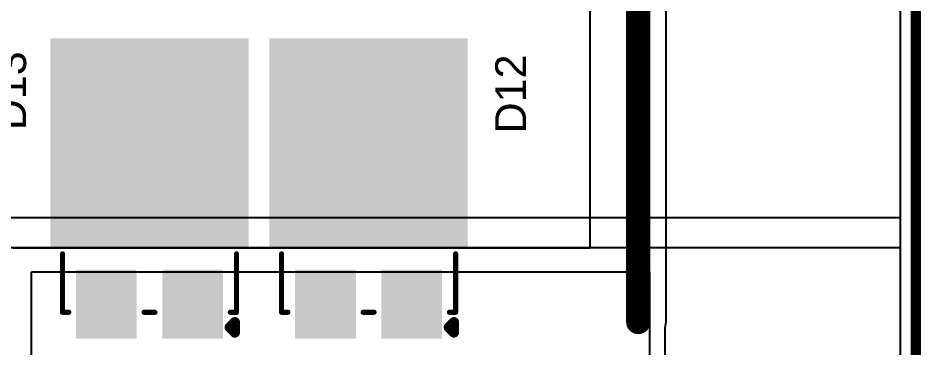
# Model space of a CAD drawing. Header units: inches. Extents: x -36 to 349, y -11 to 240.
# Drawn here: x 166.32 to 188.63, y 4.58 to 12.74 of the extents above; entities that cross this region are included whole.
import ezdxf

# ---------------------------------------------------------------- set-up
doc = ezdxf.new("R2010")
doc.units = ezdxf.units.IN
for name, color, linetype in [('Board Outline', 216, 'Continuous'), ('Bottom Layer', 5, 'Continuous'), ('Layer 1', 16, 'Continuous'), ('Layer 2', 76, 'Continuous'), ('Top Layer', 1, 'Continuous'), ('Top Overlay', 2, 'Continuous'), ('Top Paste', 8, 'Continuous'), ('Top Solder', 216, 'Continuous')]:
    doc.layers.add(name, color=color, linetype=linetype)
doc.styles.add('Arial', font='', dxfattribs={"height": 0.2})
doc.styles.get('Arial').set_extended_font_data('Arial')

# ---------------------------------------------------------------- blocks, each defined once
blk = doc.blocks.new('TO_277A_386')
at = {"layer": 'Top Layer'}
for points in [[(-4.525, 2.4), (0.525, 2.4), (0.525, -2.4), (-4.525, -2.4)], [(1.2, 1.765), (2.8, 1.765), (2.8, 0.365), (1.2, 0.365)], [(1.2, -0.365), (2.8, -0.365), (2.8, -1.765), (1.2, -1.765)]]:
    blk.add_hatch(color=1, dxfattribs=at).paths.add_polyline_path(points)
at = {"layer": 'Top Paste'}
for points in [[(-4.525, 2.4), (0.525, 2.4), (0.525, -2.4), (-4.525, -2.4)], [(1.2, 1.765), (2.8, 1.765), (2.8, 0.365), (1.2, 0.365)], [(1.2, -0.365), (2.8, -0.365), (2.8, -1.765), (1.2, -1.765)]]:
    blk.add_hatch(color=8, dxfattribs=at).paths.add_polyline_path(points)
at = {"layer": 'Top Solder'}
for points in [[(-4.575, 2.45), (0.575, 2.45), (0.575, -2.45), (-4.575, -2.45)], [(1.15, 1.815), (2.85, 1.815), (2.85, 0.315), (1.15, 0.315)], [(1.15, -0.315), (2.85, -0.315), (2.85, -1.815), (1.15, -1.815)]]:
    blk.add_hatch(color=216, dxfattribs=at).paths.add_polyline_path(points)
at = {"layer": 'Top Overlay'}
for points in [[(2.699, 2.108, 0.254, 0.254, 0), (2.445, 2.108, 0.254, 0.254, 0)], [(2.572, 1.981, 0.254, 0.254, 0), (2.445, 2.108, 0.254, 0.254, 0)], [(2.572, 1.981, 0.254, 0.254, 0), (2.699, 2.108, 0.254, 0.254, 0)], [(2.2, 2.15, 0.127, 0.127, 0), (0.756, 2.15, 0.127, 0.127, 0)], [(2.2, 1.996, 0.127, 0.127, 0), (2.2, 2.15, 0.127, 0.127, 0)], [(2.2, -0.134, 0.127, 0.127, 0), (2.2, 0.134, 0.127, 0.127, 0)], [(2.2, -2.15, 0.127, 0.127, 0), (2.2, -1.996, 0.127, 0.127, 0)], [(2.2, -2.15, 0.127, 0.127, 0), (0.756, -2.15, 0.127, 0.127, 0)]]:
    blk.add_lwpolyline(points, format="xyseb", dxfattribs=at)
for points in [[(2.382, 2.108, 0.127, 0.127, 1), (2.509, 2.108, 0.127, 0.127, 1)], [(2.382, 2.108, 0.127, 0.127, 1), (2.509, 2.108, 0.127, 0.127, 1)], [(2.636, 2.108, 0.127, 0.127, 1), (2.763, 2.108, 0.127, 0.127, 1)], [(2.636, 2.108, 0.127, 0.127, 1), (2.763, 2.108, 0.127, 0.127, 1)], [(0.724, 2.15, 0.0635, 0.0635, 1), (0.788, 2.15, 0.0635, 0.0635, 1)], [(2.168, 2.15, 0.0635, 0.0635, 1), (2.232, 2.15, 0.0635, 0.0635, 1)], [(2.168, 2.15, 0.0635, 0.0635, 1), (2.232, 2.15, 0.0635, 0.0635, 1)], [(2.168, 1.996, 0.0635, 0.0635, 1), (2.232, 1.996, 0.0635, 0.0635, 1)], [(2.509, 1.981, 0.127, 0.127, 1), (2.636, 1.981, 0.127, 0.127, 1)], [(2.509, 1.981, 0.127, 0.127, 1), (2.636, 1.981, 0.127, 0.127, 1)], [(2.168, 0.134, 0.0635, 0.0635, 1), (2.232, 0.134, 0.0635, 0.0635, 1)], [(2.168, -0.134, 0.0635, 0.0635, 1), (2.232, -0.134, 0.0635, 0.0635, 1)], [(2.168, -1.996, 0.0635, 0.0635, 1), (2.232, -1.996, 0.0635, 0.0635, 1)], [(0.724, -2.15, 0.0635, 0.0635, 1), (0.788, -2.15, 0.0635, 0.0635, 1)], [(2.168, -2.15, 0.0635, 0.0635, 1), (2.232, -2.15, 0.0635, 0.0635, 1)], [(2.168, -2.15, 0.0635, 0.0635, 1), (2.232, -2.15, 0.0635, 0.0635, 1)]]:
    blk.add_lwpolyline(points, format="xyseb", close=True, dxfattribs=at)
blk = doc.blocks.new('TO_277A_387')
at = {"layer": 'Top Layer'}
for points in [[(-4.525, 2.4), (0.525, 2.4), (0.525, -2.4), (-4.525, -2.4)], [(1.2, 1.765), (2.8, 1.765), (2.8, 0.365), (1.2, 0.365)], [(1.2, -0.365), (2.8, -0.365), (2.8, -1.765), (1.2, -1.765)]]:
    blk.add_hatch(color=1, dxfattribs=at).paths.add_polyline_path(points)
at = {"layer": 'Top Paste'}
for points in [[(-4.525, 2.4), (0.525, 2.4), (0.525, -2.4), (-4.525, -2.4)], [(1.2, 1.765), (2.8, 1.765), (2.8, 0.365), (1.2, 0.365)], [(1.2, -0.365), (2.8, -0.365), (2.8, -1.765), (1.2, -1.765)]]:
    blk.add_hatch(color=8, dxfattribs=at).paths.add_polyline_path(points)
at = {"layer": 'Top Solder'}
for points in [[(-4.575, 2.45), (0.575, 2.45), (0.575, -2.45), (-4.575, -2.45)], [(1.15, 1.815), (2.85, 1.815), (2.85, 0.315), (1.15, 0.315)], [(1.15, -0.315), (2.85, -0.315), (2.85, -1.815), (1.15, -1.815)]]:
    blk.add_hatch(color=216, dxfattribs=at).paths.add_polyline_path(points)
at = {"layer": 'Top Overlay'}
for points in [[(2.699, 2.108, 0.254, 0.254, 0), (2.445, 2.108, 0.254, 0.254, 0)], [(2.572, 1.981, 0.254, 0.254, 0), (2.445, 2.108, 0.254, 0.254, 0)], [(2.572, 1.981, 0.254, 0.254, 0), (2.699, 2.108, 0.254, 0.254, 0)], [(2.2, 2.15, 0.127, 0.127, 0), (0.756, 2.15, 0.127, 0.127, 0)], [(2.2, 1.996, 0.127, 0.127, 0), (2.2, 2.15, 0.127, 0.127, 0)], [(2.2, -0.134, 0.127, 0.127, 0), (2.2, 0.134, 0.127, 0.127, 0)], [(2.2, -2.15, 0.127, 0.127, 0), (2.2, -1.996, 0.127, 0.127, 0)], [(2.2, -2.15, 0.127, 0.127, 0), (0.756, -2.15, 0.127, 0.127, 0)]]:
    blk.add_lwpolyline(points, format="xyseb", dxfattribs=at)
for points in [[(2.382, 2.108, 0.127, 0.127, 1), (2.509, 2.108, 0.127, 0.127, 1)], [(2.382, 2.108, 0.127, 0.127, 1), (2.509, 2.108, 0.127, 0.127, 1)], [(2.636, 2.108, 0.127, 0.127, 1), (2.763, 2.108, 0.127, 0.127, 1)], [(2.636, 2.108, 0.127, 0.127, 1), (2.763, 2.108, 0.127, 0.127, 1)], [(0.724, 2.15, 0.0635, 0.0635, 1), (0.788, 2.15, 0.0635, 0.0635, 1)], [(2.168, 2.15, 0.0635, 0.0635, 1), (2.232, 2.15, 0.0635, 0.0635, 1)], [(2.168, 2.15, 0.0635, 0.0635, 1), (2.232, 2.15, 0.0635, 0.0635, 1)], [(2.168, 1.996, 0.0635, 0.0635, 1), (2.232, 1.996, 0.0635, 0.0635, 1)], [(2.509, 1.981, 0.127, 0.127, 1), (2.636, 1.981, 0.127, 0.127, 1)], [(2.509, 1.981, 0.127, 0.127, 1), (2.636, 1.981, 0.127, 0.127, 1)], [(2.168, 0.134, 0.0635, 0.0635, 1), (2.232, 0.134, 0.0635, 0.0635, 1)], [(2.168, -0.134, 0.0635, 0.0635, 1), (2.232, -0.134, 0.0635, 0.0635, 1)], [(2.168, -1.996, 0.0635, 0.0635, 1), (2.232, -1.996, 0.0635, 0.0635, 1)], [(0.724, -2.15, 0.0635, 0.0635, 1), (0.788, -2.15, 0.0635, 0.0635, 1)], [(2.168, -2.15, 0.0635, 0.0635, 1), (2.232, -2.15, 0.0635, 0.0635, 1)], [(2.168, -2.15, 0.0635, 0.0635, 1), (2.232, -2.15, 0.0635, 0.0635, 1)]]:
    blk.add_lwpolyline(points, format="xyseb", close=True, dxfattribs=at)

msp = doc.modelspace()

# ---------------------------------------------------------------- linework, layer by layer
at = {"layer": 'Board Outline'}
msp.add_lwpolyline([(188.5, -7, 0.254, 0.254, 0), (188.5, 123, 0.254, 0.254, 0)], format="xyseb", dxfattribs=at)
at = {"layer": 'Bottom Layer'}
msp.add_line((188.112, 123), (188.112, -7), dxfattribs=at)
at = {"layer": 'Layer 1'}
msp.add_line((188.112, 123), (188.112, -7), dxfattribs=at)
at = {"layer": 'Layer 2'}
for p, q in [((188.112, 44.171), (188.112, 7.793)), ((188.112, 7.793), (156.095, 7.793)), ((154.99, 7.061), (188.112, 7.061)), ((188.112, 7.061), (188.112, -7))]:
    msp.add_line(p, q, dxfattribs=at)
at = {"layer": 'Top Layer'}
for p, q in [((188.112, 123), (188.112, -7)), ((180.451, 13.64), (180.451, 7.051)), ((182.331, 5.222), (182.331, 13.676)), ((180.451, 7.051), (166.206, 7.051)), ((166.658, -8.204), (166.658, 6.462)), ((166.658, 6.462), (181.924, 6.462)), ((181.924, 6.462), (181.924, 4.25)), ((182.312, 5.078), (182.331, 5.222)), ((182.312, 4.25), (182.312, 5.078))]:
    msp.add_line(p, q, dxfattribs=at)
msp.add_lwpolyline([(181.644, 5.222, 0.6, 0.6, 0), (181.644, 13.676, 0.6, 0.6, 0)], format="xyseb", dxfattribs=at)
msp.add_lwpolyline([(181.494, 5.222, 0.3, 0.3, 1), (181.794, 5.222, 0.3, 0.3, 1)], format="xyseb", close=True, dxfattribs=at)

# ---------------------------------------------------------------- block references
at = {"rotation": 270}
for name, p in [('TO_277A_386', (169.571, 7.662)), ('TO_277A_387', (174.983, 7.662))]:
    msp.add_blockref(name, p, dxfattribs=at)

# ---------------------------------------------------------------- texts
at = {"layer": 'Top Overlay', "style": 'Arial'}
for s, p in [('D13', (166.523, 9.961)), ('D12', (178.874, 9.883))]:
    msp.add_text(s, height=0.762, rotation=90, dxfattribs=at).set_placement(p)

doc.saveas('drawing.dxf')
